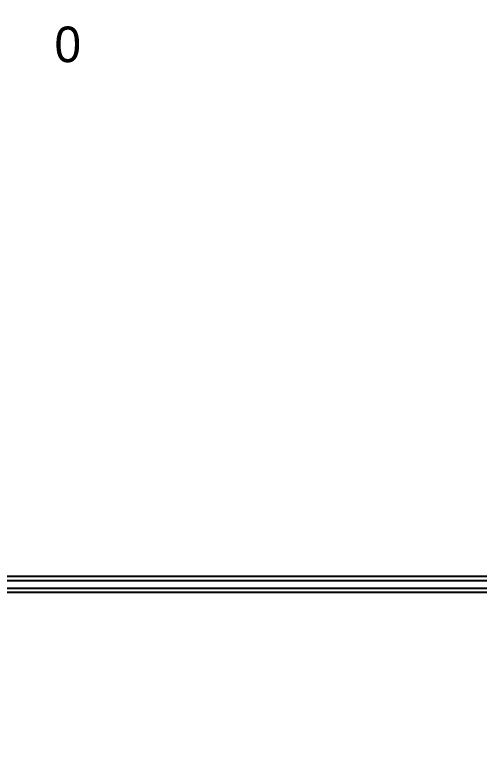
# Model space of a CAD drawing. Extents: x -50000 to 50000, y -50000 to 50000.
# Drawn here: x -39594 to -38968, y -18218 to -17233 of the extents above; entities that cross this region are included whole.
import ezdxf

# ---------------------------------------------------------------- set-up
doc = ezdxf.new("R2010")
doc.units = 0
doc.layers.add('FRAME', color=14, linetype='CONTINUOUS')
doc.layers.add('XOR4', color=17, linetype='CONTINUOUS')

# ---------------------------------------------------------------- blocks, each defined once
blk = doc.blocks.new('CHIP_RESONATOR')
at = {"layer": 'XOR4'}
for points in [[(1570, 3505), (1570, 3511), (5430, 3511), (5430, 3505)], [(1570, 3489), (1570, 3495), (5430, 3495), (5430, 3489)]]:
    blk.add_lwpolyline(points, close=True, dxfattribs=at)
at = {"layer": 'FRAME'}
blk.add_text('0', height=48, dxfattribs=at).set_placement((3560, 4203))

msp = doc.modelspace()

# ---------------------------------------------------------------- linework, layer by layer
at = {"layer": 'FRAME'}
for radius in [50000, 49000]:
    msp.add_circle((0, 0), radius, dxfattribs=at)

# ---------------------------------------------------------------- block references
msp.add_blockref('CHIP_RESONATOR', (-43100, -21500))

doc.saveas('drawing.dxf')
